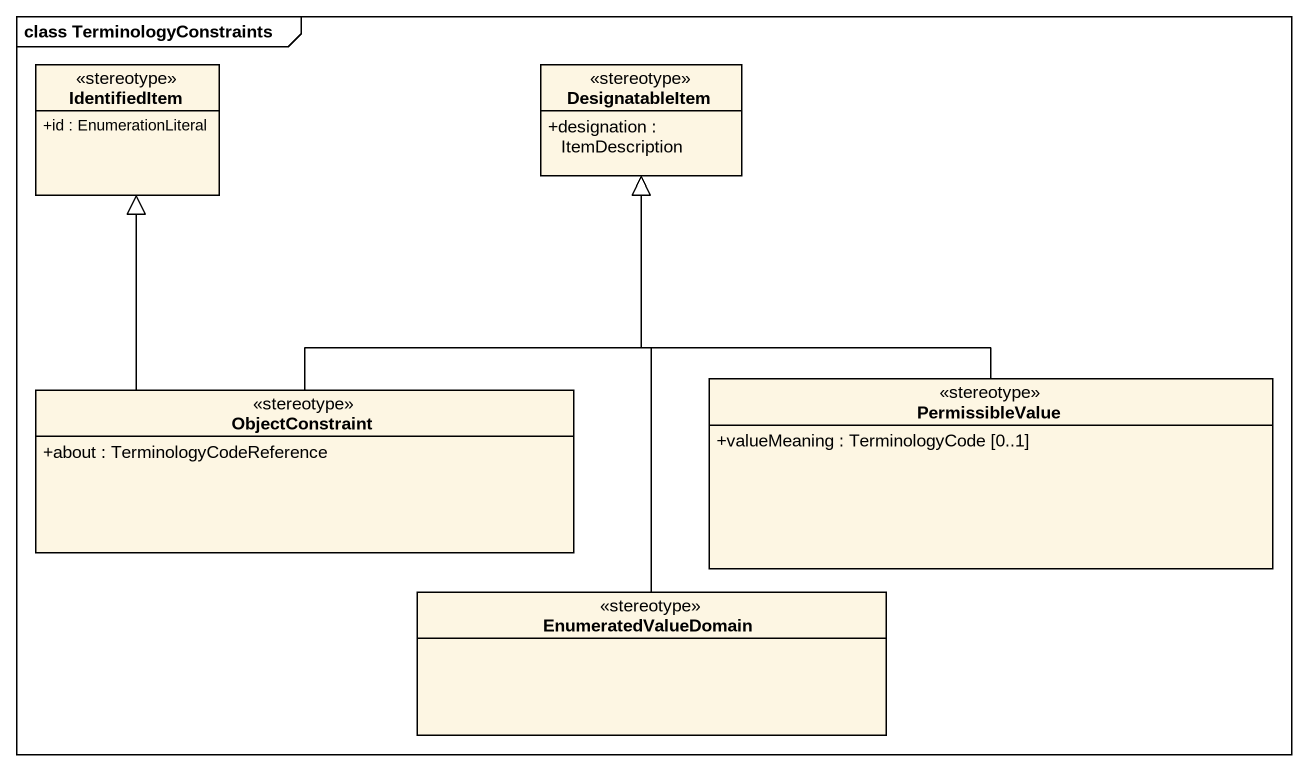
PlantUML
@startuml
mainframe class TerminologyConstraints
hide circle
hide empty members
skinparam classAttributeIconSize 0
class IdentifiedItem <<stereotype>> {
  +id : EnumerationLiteral
}
class DesignatableItem <<stereotype>> {
  +designation : ItemDescription
}
class ObjectConstraint <<stereotype>> {
  +about : TerminologyCodeReference
}
class PermissibleValue <<stereotype>> {
  +valueMeaning : TerminologyCode [0..1]
}
class EnumeratedValueDomain <<stereotype>>
ObjectConstraint -up-|> IdentifiedItem
ObjectConstraint -up-|> DesignatableItem
PermissibleValue -up-|> DesignatableItem
EnumeratedValueDomain -up-|> DesignatableItem
@enduml
